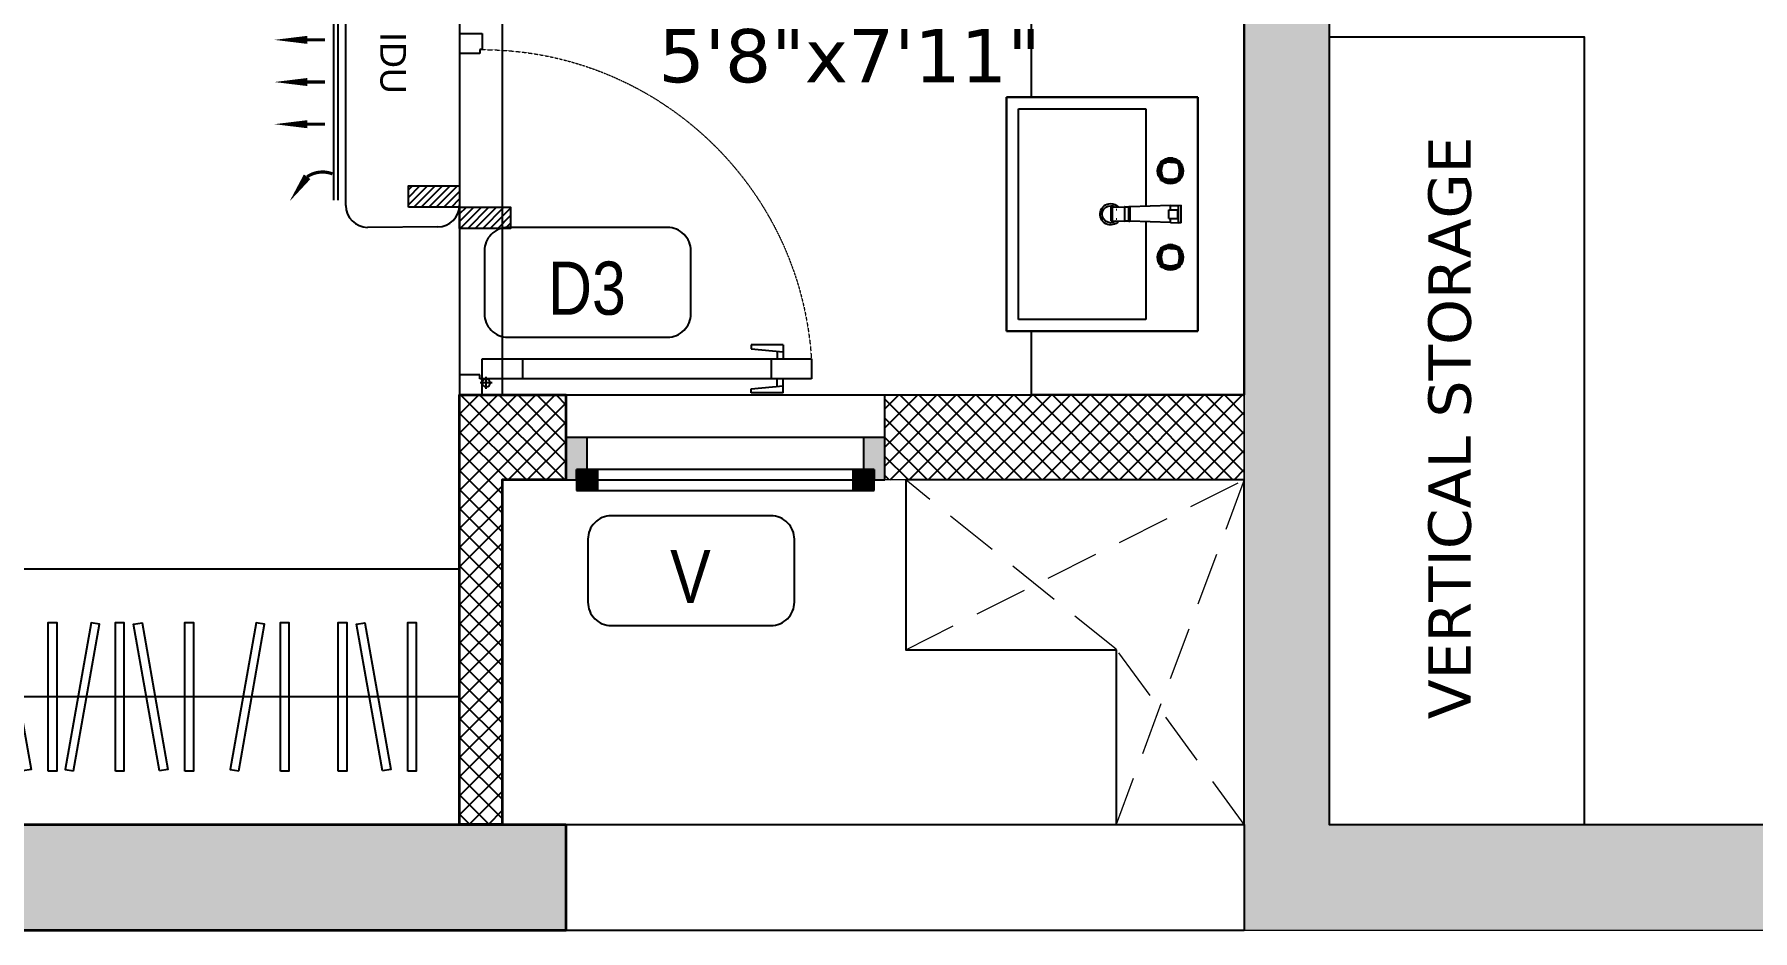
# Model space of a CAD drawing. Header units: millimetres. Extents: x 91566 to 131129, y 141753 to 207061.
# Drawn here: x 100364 to 104404, y 169476 to 171584 of the extents above; entities that cross this region are included whole.
import ezdxf
from ezdxf.enums import TextEntityAlignment as Align

# ---------------------------------------------------------------- set-up
doc = ezdxf.new("R2010")
doc.units = ezdxf.units.MM
doc.linetypes.add('( Hidden )', pattern=[0.375, 0.25, -0.125])
doc.linetypes.add('3.5BHK EAST-UN-5$0$DASHED', pattern=[0.75, 0.5, -0.25])
for name, color, linetype in [('A-Door', 11, 'Continuous'), ('A-Door Line', 8, 'Continuous'), ('A-Elevation 10', 8, 'Continuous'), ('A-Fixture', 8, 'Continuous'), ('A-Furniture', 8, 'Continuous'), ('A-Hatch', 252, 'Continuous'), ('A-Room Boundary', 44, 'Continuous'), ('A-Shaft', 8, 'Continuous'), ('A-Text Main', 44, 'Continuous'), ('A-Ventilator', 4, 'Continuous')]:
    doc.layers.add(name, color=color, linetype=linetype)
doc.layers.add('A-Wall', color=240, linetype='Continuous', lineweight=35)
doc.styles.add('2024-08-29_TOWER-A$0$simplex-0.8', font='simplex.shx', dxfattribs={"width": 0.8})
doc.styles.add('3BHK  WEST_UN-2$0$AMISH', font='arial.ttf')
doc.styles.add('3BHK EAST -UN-4$0$grid_text', font='verdana.ttf')
doc.styles.add('ARIAL', font='ARIALN.TTF')

# ---------------------------------------------------------------- blocks, each defined once
blk = doc.blocks.new('3BHK EAST -UN-4$0$A$C937fbcfe')
at = {"layer": 'A-Furniture', "ltscale": 600}
blk.add_lwpolyline([(0, 600), (0, 0), (3200, 0), (3200, 600)], close=True, dxfattribs=at)
for points in [[(60.5, 125), (60.5, 475), (80.5, 475), (80.5, 125), (60.5, 125)], [(120.1, 125.9), (180.9, 470.6), (161.2, 474.1), (100.5, 129.4), (120.1, 125.9)], [(218.4, 125), (218.4, 475), (238.4, 475), (238.4, 125), (218.4, 125)], [(322, 125.9), (261.2, 470.6), (280.9, 474.1), (341.7, 129.4), (322, 125.9)], [(381.8, 125), (381.8, 475), (401.8, 475), (401.8, 125), (381.8, 125)], [(448.5, 125), (448.5, 475), (468.5, 475), (468.5, 125), (448.5, 125)], [(545.8, 125.9), (485, 470.6), (504.7, 474.1), (565.5, 129.4), (545.8, 125.9)], [(605.6, 125), (605.6, 475), (625.6, 475), (625.6, 125), (605.6, 125)], [(665.3, 125.9), (726.1, 470.6), (706.4, 474.1), (645.6, 129.4), (665.3, 125.9)], [(763.5, 125), (763.5, 475), (783.5, 475), (783.5, 125), (763.5, 125)], [(867.1, 125.9), (806.4, 470.6), (826.1, 474.1), (886.8, 129.4), (867.1, 125.9)], [(927, 125), (927, 475), (947, 475), (947, 125), (927, 125)], [(1002.5, 125), (1002.5, 475), (1022.5, 475), (1022.5, 125), (1002.5, 125)], [(1099.8, 125.9), (1039, 470.6), (1058.7, 474.1), (1119.5, 129.4), (1099.8, 125.9)], [(1159.6, 125), (1159.6, 475), (1179.6, 475), (1179.6, 125), (1159.6, 125)], [(1219.3, 125.9), (1280.1, 470.6), (1260.4, 474.1), (1199.6, 129.4), (1219.3, 125.9)], [(1317.5, 125), (1317.5, 475), (1337.5, 475), (1337.5, 125), (1317.5, 125)], [(1421.1, 125.9), (1360.4, 470.6), (1380.1, 474.1), (1440.8, 129.4), (1421.1, 125.9)], [(1481, 125), (1481, 475), (1501, 475), (1501, 125), (1481, 125)], [(1636.4, 125.9), (1697.2, 470.6), (1677.5, 474.1), (1616.7, 129.4), (1636.4, 125.9)], [(1734.6, 125), (1734.6, 475), (1754.6, 475), (1754.6, 125), (1734.6, 125)], [(1819.1, 125), (1819.1, 475), (1839.1, 475), (1839.1, 125), (1819.1, 125)], [(2026, 132.1), (1906.3, 461), (1925.1, 467.9), (2044.8, 139), (2026, 132.1)], [(2075.5, 125), (2075.5, 475), (2095.5, 475), (2095.5, 125), (2075.5, 125)], [(2172.8, 125.9), (2112, 470.6), (2131.7, 474.1), (2192.5, 129.4), (2172.8, 125.9)], [(2232.6, 125), (2232.6, 475), (2252.6, 475), (2252.6, 125), (2232.6, 125)], [(2292.3, 125.9), (2353.1, 470.6), (2333.4, 474.1), (2272.6, 129.4), (2292.3, 125.9)], [(2390.5, 125), (2390.5, 475), (2410.5, 475), (2410.5, 125), (2390.5, 125)], [(2494.1, 125.9), (2433.4, 470.6), (2453.1, 474.1), (2513.8, 129.4), (2494.1, 125.9)], [(2554, 125), (2554, 475), (2574, 475), (2574, 125), (2554, 125)], [(2680.5, 125.9), (2741.3, 470.6), (2721.6, 474.1), (2660.8, 129.4), (2680.5, 125.9)], [(2778.7, 125), (2778.7, 475), (2798.7, 475), (2798.7, 125), (2778.7, 125)], [(2914.7, 125), (2914.7, 475), (2934.7, 475), (2934.7, 125), (2914.7, 125)], [(3018.3, 125.9), (2957.5, 470.6), (2977.2, 474.1), (3038, 129.4), (3018.3, 125.9)], [(3078.1, 125), (3078.1, 475), (3098.1, 475), (3098.1, 125), (3078.1, 125)], [(3200, 300), (0, 300)]]:
    blk.add_lwpolyline(points, dxfattribs=at)
blk = doc.blocks.new('A$C9b4d8ff6')
at = {"layer": 'A-Door'}
for p, q in [((84.9, 827.1), (37.7, 827.1)), ((37.7, 827.1), (37.8, 53.1)), ((85, 53.1), (84.9, 827.1)), ((4.7, 761.1), (37.7, 761.1)), ((4.7, 761.1), (4.7, 685.5)), ((14.1, 685.5), (21.1, 761.1)), ((19.8, 746.9), (37.7, 746.9)), ((84.9, 732.7), (37.7, 732.7)), ((117.9, 761.1), (84.9, 761.1)), ((102.8, 746.9), (84.9, 746.9)), ((108.5, 685.5), (101.5, 761.1)), ((117.9, 761.1), (118, 685.5)), ((4.7, 685.5), (14.1, 685.5)), ((118, 685.5), (108.5, 685.5)), ((84.9, 147.5), (37.7, 147.5)), ((0, 0), (0, 53.1)), ((0, 53.1), (37.8, 53.1)), ((14.2, 62.5), (42.5, 62.5)), ((28.3, 76.7), (28.3, 48.4)), ((37.8, 53.1), (85, 53.1)), ((37.8, 53.1), (37.8, 47.2)), ((37.8, 47.2), (47.2, 47.2)), ((47.2, 47.2), (47.2, 0)), ((85, 53.1), (85, 53.1)), ((802.8, 47.2), (802.8, 0.1)), ((812.2, 47.2), (802.8, 47.2)), ((850, 53.2), (812.2, 53.1)), ((812.2, 53.1), (812.2, 47.2)), ((850, 0.1), (850, 53.2)), ((47.2, 0), (0, 0)), ((802.8, 0.1), (850, 0.1))]:
    blk.add_line(p, q, dxfattribs=at)
blk.add_circle((28.3, 62.5), 9.44, dxfattribs=at)
at = {"layer": 'A-Door', "linetype": '3.5BHK EAST-UN-5$0$DASHED', "lineweight": 0}
blk.add_arc((35.5, 52), 776.7, 0.0858, 86.3542, dxfattribs=at)
blk = doc.blocks.new('3BHK  WEST_UN-2$0$WALL MOUNTED SPLIT AC')
for p, q in [((18067.15, -8077.46), (18073.71, -8077.46)), ((18064.01, -8112.84, 0), (18064, -8079.99, 0)), ((18064.41, -8112.84, 0), (18064.41, -8079.99, 0)), ((18065.12, -8113.34), (18065.11, -8079.5)), ((18075.75, -8079.5), (18075.75, -8113.29)), ((18073.72, -8115.33), (18067.16, -8115.38))]:
    blk.add_line(p, q)
at = {"elevation": 0}
for points in [[(18059.86, -8080.11, 0, 0.75, 0), (18061.51, -8081.22, 0.75, 0.75, 0)], [(18058.43, -8086.05, 0, 0.75, 0), (18061.52, -8086.05, 0.75, 0.75, 0)], [(18058.44, -8089.99, 0, 0.75, 0), (18061.52, -8089.99, 0.75, 0.75, 0)], [(18058.44, -8093.93, 0, 0.75, 0), (18061.52, -8093.93, 0.75, 0.75, 0)], [(18058.44, -8097.86, 0, 0.75, 0), (18061.52, -8097.86, 0.75, 0.75, 0)], [(18058.44, -8101.8, 0, 0.75, 0), (18061.52, -8101.8, 0.75, 0.75, 0)], [(18058.44, -8105.74, 0, 0.75, 0), (18061.52, -8105.74, 0.75, 0.75, 0)], [(18059.87, -8112.95, 0, 0.75, 0), (18061.51, -8110.65, 0.75, 0.75, 0)]]:
    blk.add_lwpolyline(points, format="xyseb", dxfattribs=at)
at = {"const_width": 0.3, "elevation": 0}
for points in [[(18061.51, -8081.22, 0.246742), (18063.87, -8081.49, -4.761831)], [(18061.51, -8110.65, -0.246742), (18063.87, -8110.38, 4.761831)]]:
    blk.add_lwpolyline(points, format="xyb", dxfattribs=at)
for points in [[(18061.52, -8086.05), (18063.17, -8086.05)], [(18061.52, -8089.99), (18063.17, -8089.99)], [(18061.52, -8093.93), (18063.17, -8093.93)], [(18061.52, -8097.86), (18063.17, -8097.86)], [(18061.52, -8101.8), (18063.17, -8101.8)], [(18061.52, -8105.74), (18063.17, -8105.74)]]:
    blk.add_lwpolyline(points, dxfattribs=at)
for centre, start, end in [((18067.15, -8079.5), 90.0082, 180.0082), ((18073.71, -8079.5), 0.0078, 90.0078), ((18067.16, -8113.34), 180.0082, 270.0082), ((18073.71, -8113.29), 270.0078, 0.0078)]:
    blk.add_arc(centre, 2.04, start, end)
at = {"layer": 'A-Elevation 10', "style": '3BHK  WEST_UN-2$0$AMISH'}
blk.add_attdef('IDU', text='', height=2.4, rotation=90.0082, dxfattribs=at).set_placement((17772.56, -7418.94, 0), align=Align.MIDDLE_CENTER)
blk = doc.blocks.new('A$Cf00fcc3f')
at = {"layer": 'A-Fixture'}
for p, q in [((0, 0), (0, -450)), ((550, 0), (0, 0)), ((0, -450), (0, 0)), ((0, 0), (550, 0)), ((550, -450), (550, 0)), ((550, 0), (550, -450)), ((153.6, -41.5), (163.5, -38.6)), ((157.1, -39.5), (155.1, -41.1)), ((162.3, -36.7), (157.1, -39.5)), ((167.9, -35), (162.3, -36.7)), ((163.5, -38.6), (173.8, -37.6)), ((163.5, -38.6), (164.5, -41)), ((164.5, -41), (173.8, -40.1)), ((173.8, -34.4), (167.9, -35)), ((179.7, -35), (173.8, -34.4)), ((179.7, -35), (173.8, -34.4)), ((173.8, -37.6), (184.1, -38.6)), ((173.8, -37.6), (173.8, -40.1)), ((173.8, -40.1), (183.2, -41)), ((185.4, -36.7), (179.7, -35)), ((185.4, -36.7), (179.7, -35)), ((184.1, -38.6), (183.2, -41)), ((184.1, -38.6), (194.1, -41.5)), ((190.6, -39.5), (185.4, -36.7)), ((190.6, -39.5), (185.4, -36.7)), ((192.5, -41.1), (190.6, -39.5)), ((192.5, -41.1), (190.6, -39.5)), ((254.8, -39.2), (296, -39.2)), ((254.8, -39.2), (255, -45.5)), ((295.9, -45.5), (296, -39.2)), ((356.8, -41.5), (366.7, -38.6)), ((360.3, -39.5), (358.3, -41.1)), ((365.5, -36.7), (360.3, -39.5)), ((371.1, -35), (365.5, -36.7)), ((366.7, -38.6), (377, -37.6)), ((366.7, -38.6), (367.7, -41)), ((367.7, -41), (377, -40.1)), ((377, -34.4), (371.1, -35)), ((382.9, -35), (377, -34.4)), ((382.9, -35), (377, -34.4)), ((377, -37.6), (387.3, -38.6)), ((377, -37.6), (377, -40.1)), ((377, -40.1), (386.4, -41)), ((388.6, -36.7), (382.9, -35)), ((388.6, -36.7), (382.9, -35)), ((387.3, -38.6), (386.4, -41)), ((387.3, -38.6), (397.3, -41.5)), ((393.8, -39.5), (388.6, -36.7)), ((393.8, -39.5), (388.6, -36.7)), ((395.7, -41.1), (393.8, -39.5)), ((395.7, -41.1), (393.8, -39.5)), ((144.2, -58.7), (143.6, -64.6)), ((143.6, -64.6), (144.2, -70.5)), ((143.6, -64.6), (144.2, -70.5)), ((145.9, -53), (144.2, -58.7)), ((144.2, -70.5), (145.9, -76.1)), ((144.2, -70.5), (145.9, -76.1)), ((148.7, -47.8), (145.9, -53)), ((145.9, -76.1), (148.7, -81.3)), ((145.9, -76.1), (148.7, -81.3)), ((146.8, -64.6), (147.8, -54.3)), ((147.8, -74.9), (146.8, -64.6)), ((149.4, -64.6), (146.8, -64.6)), ((147.8, -54.3), (150.8, -44.3)), ((147.8, -54.3), (150.3, -55.2)), ((147.8, -74.9), (150.3, -73.9)), ((150.8, -84.8), (147.8, -74.9)), ((150.3, -45.9), (148.7, -47.8)), ((149.4, -64.6), (150.3, -55.2)), ((150.3, -73.9), (149.4, -64.6)), ((150.3, -55.2), (152.9, -46.2)), ((152.9, -82.9), (150.3, -73.9)), ((151.6, -42.4), (150.8, -44.3)), ((150.8, -44.3), (152.9, -46.2)), ((151.6, -42.4), (153.6, -41.5)), ((153.7, -44.5), (151.6, -42.4)), ((152.5, -55), (151.6, -64.6)), ((151.6, -64.6), (152.5, -74.2)), ((151.6, -64.6), (152.5, -74.2)), ((155.2, -46), (152.5, -55)), ((155.2, -46), (152.5, -55)), ((152.5, -74.2), (155.2, -83.2)), ((152.5, -74.2), (155.2, -83.2)), ((153.7, -44.5), (152.9, -46.2)), ((154.1, -55.3), (153.2, -64.6)), ((153.2, -64.6), (154.1, -73.9)), ((155.5, -43.7), (153.6, -41.5)), ((155.5, -43.7), (153.7, -44.5)), ((156.4, -47.2), (154.1, -55.3)), ((154.1, -73.9), (156.4, -81.9)), ((164.2, -43.3), (155.2, -46)), ((155.5, -43.7), (164.5, -41)), ((164.5, -44.9), (156.4, -47.2)), ((173.8, -42.3), (164.2, -43.3)), ((173.8, -42.3), (164.2, -43.3)), ((173.8, -43.9), (164.5, -44.9)), ((183.4, -43.3), (173.8, -42.3)), ((183.1, -44.9), (173.8, -43.9)), ((191.2, -47.2), (183.1, -44.9)), ((183.2, -41), (192.2, -43.7)), ((183.4, -43.3), (192.4, -46)), ((192.4, -46), (183.4, -43.3)), ((191.2, -47.2), (193.5, -55.3)), ((191.2, -81.9), (193.5, -73.9)), ((192.2, -43.7), (194.1, -41.5)), ((192.2, -43.7), (193.9, -44.5)), ((192.4, -46), (195.1, -55)), ((192.4, -83.2), (195.1, -74.2)), ((192.4, -83.2), (195.1, -74.2)), ((194.4, -64.6), (193.5, -55.3)), ((194.4, -64.6), (193.5, -73.9)), ((193.9, -44.5), (196, -42.4)), ((193.9, -44.5), (194.7, -46.2)), ((194.1, -41.5), (196, -42.4)), ((196.9, -44.3), (194.7, -46.2)), ((194.7, -46.2), (197.4, -55.2)), ((197.4, -73.9), (194.7, -82.9)), ((195.1, -55), (196, -64.6)), ((196, -64.6), (195.1, -74.2)), ((196, -42.4), (196.9, -44.3)), ((196.9, -44.3), (199.8, -54.3)), ((199.8, -74.9), (196.9, -84.8)), ((198.9, -47.8), (197.3, -45.9)), ((198.9, -47.8), (197.3, -45.9)), ((199.8, -54.3), (197.4, -55.2)), ((197.4, -55.2), (198.3, -64.6)), ((198.3, -64.6), (197.4, -73.9)), ((199.8, -74.9), (197.4, -73.9)), ((198.3, -64.6), (200.8, -64.6)), ((201.7, -53), (198.9, -47.8)), ((201.7, -53), (198.9, -47.8)), ((198.9, -81.3), (201.7, -76.1)), ((198.9, -81.3), (201.7, -76.1)), ((199.8, -54.3), (200.8, -64.6)), ((200.8, -64.6), (199.8, -74.9)), ((203.4, -58.7), (201.7, -53)), ((203.4, -58.7), (201.7, -53)), ((201.7, -76.1), (203.4, -70.5)), ((201.7, -76.1), (203.4, -70.5)), ((203.4, -58.7), (204, -64.6)), ((204, -64.6), (203.4, -58.7)), ((204, -64.6), (203.4, -70.5)), ((204, -64.6), (203.4, -70.5)), ((255.5, -64.6), (255, -45.5)), ((255, -45.5), (295.9, -45.5)), ((255.5, -64.6), (258.3, -160.2)), ((255.5, -64.6), (265.1, -64.6)), ((265.1, -68.5), (265.1, -47.9)), ((285.7, -47.9), (265.1, -47.9)), ((265.1, -68.5), (285.7, -68.5)), ((285.7, -68.5), (285.7, -47.9)), ((285.7, -64.6), (295.3, -64.6)), ((295.3, -64.6), (292.6, -160.2)), ((295.3, -64.6), (295.9, -45.5)), ((347.4, -58.7), (346.8, -64.6)), ((346.8, -64.6), (347.4, -70.5)), ((346.8, -64.6), (347.4, -70.5)), ((349.1, -53), (347.4, -58.7)), ((347.4, -70.5), (349.1, -76.1)), ((347.4, -70.5), (349.1, -76.1)), ((351.9, -47.8), (349.1, -53)), ((349.1, -76.1), (351.9, -81.3)), ((349.1, -76.1), (351.9, -81.3)), ((350, -64.6), (351, -54.3)), ((351, -74.9), (350, -64.6)), ((352.6, -64.6), (350, -64.6)), ((351, -54.3), (354, -44.3)), ((351, -54.3), (353.5, -55.2)), ((351, -74.9), (353.5, -73.9)), ((354, -84.8), (351, -74.9)), ((353.5, -45.9), (351.9, -47.8)), ((352.6, -64.6), (353.5, -55.2)), ((353.5, -73.9), (352.6, -64.6)), ((353.5, -55.2), (356.1, -46.2)), ((356.1, -82.9), (353.5, -73.9)), ((354.8, -42.4), (354, -44.3)), ((354, -44.3), (356.1, -46.2)), ((354.8, -42.4), (356.8, -41.5)), ((356.9, -44.5), (354.8, -42.4)), ((355.7, -55), (354.8, -64.6)), ((354.8, -64.6), (355.7, -74.2)), ((354.8, -64.6), (355.7, -74.2)), ((358.4, -46), (355.7, -55)), ((358.4, -46), (355.7, -55)), ((355.7, -74.2), (358.4, -83.2)), ((355.7, -74.2), (358.4, -83.2)), ((356.9, -44.5), (356.1, -46.2)), ((357.3, -55.3), (356.4, -64.6)), ((356.4, -64.6), (357.3, -73.9)), ((358.7, -43.7), (356.8, -41.5)), ((358.7, -43.7), (356.9, -44.5)), ((359.6, -47.2), (357.3, -55.3)), ((357.3, -73.9), (359.6, -81.9)), ((367.4, -43.3), (358.4, -46)), ((358.7, -43.7), (367.7, -41)), ((367.7, -44.9), (359.6, -47.2)), ((377, -42.3), (367.4, -43.3)), ((377, -42.3), (367.4, -43.3)), ((377, -43.9), (367.7, -44.9)), ((386.6, -43.3), (377, -42.3)), ((386.3, -44.9), (377, -43.9)), ((394.4, -47.2), (386.3, -44.9)), ((386.4, -41), (395.4, -43.7)), ((386.6, -43.3), (395.6, -46)), ((395.6, -46), (386.6, -43.3)), ((394.4, -47.2), (396.7, -55.3)), ((394.4, -81.9), (396.7, -73.9)), ((395.4, -43.7), (397.3, -41.5)), ((395.4, -43.7), (397.1, -44.5)), ((395.6, -46), (398.3, -55)), ((395.6, -83.2), (398.3, -74.2)), ((395.6, -83.2), (398.3, -74.2)), ((397.6, -64.6), (396.7, -55.3)), ((397.6, -64.6), (396.7, -73.9)), ((397.1, -44.5), (399.2, -42.4)), ((397.1, -44.5), (397.9, -46.2)), ((397.3, -41.5), (399.2, -42.4)), ((400.1, -44.3), (397.9, -46.2)), ((397.9, -46.2), (400.6, -55.2)), ((400.6, -73.9), (397.9, -82.9)), ((398.3, -55), (399.2, -64.6)), ((399.2, -64.6), (398.3, -74.2)), ((399.2, -42.4), (400.1, -44.3)), ((400.1, -44.3), (403, -54.3)), ((403, -74.9), (400.1, -84.8)), ((402.1, -47.8), (400.5, -45.9)), ((402.1, -47.8), (400.5, -45.9)), ((403, -54.3), (400.6, -55.2)), ((400.6, -55.2), (401.5, -64.6)), ((401.5, -64.6), (400.6, -73.9)), ((403, -74.9), (400.6, -73.9)), ((401.5, -64.6), (404, -64.6)), ((404.9, -53), (402.1, -47.8)), ((404.9, -53), (402.1, -47.8)), ((402.1, -81.3), (404.9, -76.1)), ((402.1, -81.3), (404.9, -76.1)), ((403, -54.3), (404, -64.6)), ((404, -64.6), (403, -74.9)), ((406.6, -58.7), (404.9, -53)), ((406.6, -58.7), (404.9, -53)), ((404.9, -76.1), (406.6, -70.5)), ((404.9, -76.1), (406.6, -70.5)), ((406.6, -58.7), (407.2, -64.6)), ((406.6, -58.7), (407.2, -64.6)), ((407.2, -64.6), (406.6, -70.5)), ((407.2, -64.6), (406.6, -70.5)), ((148.7, -81.3), (150.3, -83.2)), ((148.7, -81.3), (150.3, -83.2)), ((150.8, -84.8), (152.9, -82.9)), ((151.6, -86.8), (150.8, -84.8)), ((151.6, -86.8), (153.7, -84.7)), ((151.6, -86.8), (153.6, -87.6)), ((152.9, -82.9), (153.7, -84.7)), ((155.5, -85.5), (153.6, -87.6)), ((163.5, -90.6), (153.6, -87.6)), ((153.7, -84.7), (155.5, -85.5)), ((155.1, -88.1), (157.1, -89.7)), ((155.1, -88.1), (157.1, -89.7)), ((155.2, -83.2), (164.2, -85.9)), ((155.2, -83.2), (164.2, -85.9)), ((164.5, -88.1), (155.5, -85.5)), ((156.4, -81.9), (164.5, -84.3)), ((157.1, -89.7), (162.3, -92.4)), ((157.1, -89.7), (162.3, -92.4)), ((162.3, -92.4), (167.9, -94.2)), ((162.3, -92.4), (167.9, -94.2)), ((163.5, -90.6), (164.5, -88.1)), ((173.8, -91.6), (163.5, -90.6)), ((164.2, -85.9), (173.8, -86.8)), ((164.2, -85.9), (173.8, -86.8)), ((164.5, -84.3), (173.8, -85.2)), ((173.8, -89), (164.5, -88.1)), ((167.9, -94.2), (173.8, -94.7)), ((167.9, -94.2), (173.8, -94.7)), ((173.8, -85.2), (183.1, -84.3)), ((173.8, -86.8), (183.4, -85.9)), ((173.8, -86.8), (183.4, -85.9)), ((183.2, -88.1), (173.8, -89)), ((173.8, -91.6), (173.8, -89)), ((184.1, -90.6), (173.8, -91.6)), ((173.8, -94.7), (179.7, -94.2)), ((173.8, -94.7), (179.7, -94.2)), ((179.7, -94.2), (185.4, -92.4)), ((179.7, -94.2), (185.4, -92.4)), ((183.1, -84.3), (191.2, -81.9)), ((192.2, -85.5), (183.2, -88.1)), ((184.1, -90.6), (183.2, -88.1)), ((183.4, -85.9), (192.4, -83.2)), ((183.4, -85.9), (192.4, -83.2)), ((194.1, -87.6), (184.1, -90.6)), ((185.4, -92.4), (190.6, -89.7)), ((185.4, -92.4), (190.6, -89.7)), ((190.6, -89.7), (192.5, -88.1)), ((190.6, -89.7), (192.5, -88.1)), ((192.2, -85.5), (193.9, -84.7)), ((192.2, -85.5), (194.1, -87.6)), ((193.9, -84.7), (194.7, -82.9)), ((193.9, -84.7), (196, -86.8)), ((196, -86.8), (194.1, -87.6)), ((196.9, -84.8), (194.7, -82.9)), ((196, -86.8), (196.9, -84.8)), ((197.3, -83.2), (198.9, -81.3)), ((197.3, -83.2), (198.9, -81.3)), ((351.9, -81.3), (353.5, -83.2)), ((351.9, -81.3), (353.5, -83.2)), ((354, -84.8), (356.1, -82.9)), ((354.8, -86.8), (354, -84.8)), ((354.8, -86.8), (356.9, -84.7)), ((354.8, -86.8), (356.8, -87.6)), ((356.1, -82.9), (356.9, -84.7)), ((358.7, -85.5), (356.8, -87.6)), ((366.7, -90.6), (356.8, -87.6)), ((356.9, -84.7), (358.7, -85.5)), ((358.3, -88.1), (360.3, -89.7)), ((358.3, -88.1), (360.3, -89.7)), ((358.4, -83.2), (367.4, -85.9)), ((358.4, -83.2), (367.4, -85.9)), ((367.7, -88.1), (358.7, -85.5)), ((359.6, -81.9), (367.7, -84.3)), ((360.3, -89.7), (365.5, -92.4)), ((360.3, -89.7), (365.5, -92.4)), ((365.5, -92.4), (371.1, -94.2)), ((365.5, -92.4), (371.1, -94.2)), ((366.7, -90.6), (367.7, -88.1)), ((377, -91.6), (366.7, -90.6)), ((367.4, -85.9), (377, -86.8)), ((367.4, -85.9), (377, -86.8)), ((367.7, -84.3), (377, -85.2)), ((377, -89), (367.7, -88.1)), ((371.1, -94.2), (377, -94.7)), ((371.1, -94.2), (377, -94.7)), ((377, -85.2), (386.3, -84.3)), ((377, -86.8), (386.6, -85.9)), ((377, -86.8), (386.6, -85.9)), ((386.4, -88.1), (377, -89)), ((377, -91.6), (377, -89)), ((387.3, -90.6), (377, -91.6)), ((377, -94.7), (382.9, -94.2)), ((377, -94.7), (382.9, -94.2)), ((382.9, -94.2), (388.6, -92.4)), ((382.9, -94.2), (388.6, -92.4)), ((386.3, -84.3), (394.4, -81.9)), ((395.4, -85.5), (386.4, -88.1)), ((387.3, -90.6), (386.4, -88.1)), ((386.6, -85.9), (395.6, -83.2)), ((386.6, -85.9), (395.6, -83.2)), ((397.3, -87.6), (387.3, -90.6)), ((388.6, -92.4), (393.8, -89.7)), ((388.6, -92.4), (393.8, -89.7)), ((393.8, -89.7), (395.7, -88.1)), ((393.8, -89.7), (395.7, -88.1)), ((395.4, -85.5), (397.1, -84.7)), ((395.4, -85.5), (397.3, -87.6)), ((397.1, -84.7), (397.9, -82.9)), ((397.1, -84.7), (399.2, -86.8)), ((399.2, -86.8), (397.3, -87.6)), ((400.1, -84.8), (397.9, -82.9)), ((399.2, -86.8), (400.1, -84.8)), ((400.5, -83.2), (402.1, -81.3)), ((400.5, -83.2), (402.1, -81.3)), ((257.2, -122), (27.5, -122)), ((27.5, -122), (27.5, -422)), ((258.3, -162.3), (258.3, -160.2)), ((292.6, -160.2), (258.3, -160.2)), ((292.6, -160.2), (292.5, -162.3)), ((522.5, -122), (293.7, -122)), ((522.5, -422), (522.5, -122)), ((258.3, -162.3), (258.6, -171.8)), ((258.3, -162.3), (292.5, -162.3)), ((258.6, -171.8), (258.6, -172.7)), ((258.6, -171.8), (292.2, -171.8)), ((259.4, -201.1), (258.6, -172.7)), ((292.2, -172.7), (258.6, -172.7)), ((259.4, -201.1), (259.5, -204.3)), ((259.4, -201.1), (291.4, -201.1)), ((264.3, -192.3), (264.3, -190.8)), ((286.5, -192.3), (286.5, -190.8)), ((291.3, -204.3), (291.4, -201.1)), ((291.4, -201.1), (292.2, -172.7)), ((292.2, -171.8), (292.5, -162.3)), ((292.2, -171.8), (292.2, -172.7)), ((259.5, -204.3), (291.3, -204.3)), ((27.5, -422), (522.5, -422)), ((0, -450), (550, -450)), ((550, -450), (0, -450))]:
    blk.add_line(p, q, dxfattribs=at)
for radius, start, end in [(25, 130.6704, 0), (20, 145.6811, 0), (25, 0, 45), (20, 0, 24.0891)]:
    blk.add_arc((275, -205), radius, start, end, dxfattribs=at)
blk = doc.blocks.new('A$C42a538ea')
at = {"layer": 'A-Ventilator', "linetype": 'Continuous'}
for points in [[(0, -200), (25, -200), (25, -175), (50, -175), (50, -100), (0, -100)], [(750, -100), (700, -100), (700, -175), (725, -175), (725, -200), (750, -200)], [(25, -225), (75, -225), (75, -175), (25, -175)], [(725, -175), (675, -175), (675, -225), (725, -225)]]:
    blk.add_hatch(color=256, dxfattribs=at).paths.add_polyline_path(points)
for p, q in [((0, -100), (0, 0)), ((0, 0), (750, 0)), ((0, -100), (0, 0)), ((750, -100), (750, 0)), ((750, -100), (750, 0)), ((0, -200), (0, -100)), ((50, -100), (0, -100)), ((0, -200), (0, -100)), ((0, -200), (0, -100)), ((50, -175), (50, -100)), ((700, -100), (50, -100)), ((750, -100), (700, -100)), ((700, -100), (700, -175)), ((750, -200), (750, -100)), ((750, -200), (750, -100)), ((750, -200), (750, -100)), ((0, -200), (750, -200)), ((0, -200), (25, -200)), ((25, -200), (25, -175)), ((25, -175), (50, -175)), ((75, -175), (25, -175)), ((25, -175), (25, -225)), ((75, -225), (75, -175)), ((675, -175), (75, -175)), ((75, -200), (675, -200)), ((725, -175), (675, -175)), ((675, -175), (675, -225)), ((700, -175), (725, -175)), ((725, -175), (725, -200)), ((725, -225), (725, -175)), ((725, -200), (750, -200)), ((25, -225), (75, -225)), ((75, -225), (675, -225)), ((75, -225), (675, -225)), ((675, -225), (725, -225))]:
    blk.add_line(p, q, dxfattribs=at)
blk = doc.blocks.new('2024-08-29_TOWER-A$0$WNTG')
at = {"layer": 'A-Text Main'}
blk.add_lwpolyline([(-187.8, 246.2), (187.8, 246.2, -0.414214), (242.8, 191.2), (242.8, 43.3, -0.414214), (187.8, -11.7), (-187.8, -11.7, -0.414214), (-242.8, 43.3), (-242.8, 191.2, -0.414214)], format="xyb", close=True, dxfattribs=at)
at = {"layer": 'A-Text Main', "style": '2024-08-29_TOWER-A$0$simplex-0.8', "width": 0.8}
blk.add_attdef('WNTG', text='', height=150, dxfattribs=at).set_placement((-1.6, 43), align=Align.CENTER)
blk = doc.blocks.new('TILE DROP')
at = {"layer": 'A-Door Line'}
h = blk.add_hatch(dxfattribs=at)
h.set_pattern_fill('ANSI31', color=8, scale=0.1)
h.set_pattern_definition([(45, (-18.584744, -6.592634), (-0.008838835, 0.008838835), [])])
h.paths.add_polyline_path([(0, 0.05), (-0.12, 0.05), (-0.12, 0), (0, 0)])
h.paths.add_polyline_path([(0.12, -0.05), (0.12, 0), (0, 0), (0, -0.05)])
at = {"layer": 'A-Door Line', "color": 8}
for points in [[(-0.12, 0), (-0.12, 0.05), (0, 0.05), (0, 0)], [(0, -0.05), (0, 0), (0.12, 0), (0.12, -0.05)]]:
    blk.add_lwpolyline(points, close=True, dxfattribs=at)
blk = doc.blocks.new('Unit_4')
at = {"layer": 'A-Hatch', "linetype": 'Continuous'}
h = blk.add_hatch(color=256, dxfattribs=at)
h.dxf.hatch_style = 1
h.paths.add_polyline_path([(66655.6, 175630.1), (66655.6, 180094.4), (67456.1, 180094.4), (67456.1, 179844.4), (66855.6, 179844.4), (66855.6, 175630.1)])
h.paths.add_polyline_path([(65185.6, 179844.4), (65185.6, 180094.4), (61026.1, 180094.4), (61026.1, 179029.4), (61276.1, 179029.4), (61276.1, 179844.4)])
h.paths.add_polyline_path([(68205.7, 179844.4), (69175.7, 179844.4), (69175.7, 180094.4), (68205.7, 180094.4)])
h.paths.add_polyline_path([(71826.1, 175830.1), (71826.1, 179844.4), (71026.1, 179844.4), (71026.1, 180094.4), (72076.1, 180094.4), (72076.1, 175261.7), (71826.1, 175261.7), (71826.1, 175630.1), (68366.1, 175630.1), (68366.1, 175830.1)])
h.paths.add_polyline_path([(68301.1, 171719.4), (68301.1, 171919.4), (71826.1, 171919.4), (71826.1, 174061.7), (72076.1, 174061.7), (72076.1, 171719.4), (72076.1, 166894.4), (71826.1, 166894.4), (71826.1, 171719.4)])
h.paths.add_polyline_path([(64056.1, 171719.4), (61276.1, 171719.4), (61276.1, 168669.4), (61026.1, 168669.4), (61026.1, 171969.4), (63911.1, 171969.4), (63911.1, 171919.4), (64056.1, 171919.4)])
h.paths.add_polyline_path([(66901.1, 166894.4), (66901.1, 171919.4), (67101.1, 171919.4), (67101.1, 167144.4), (70250.6, 167144.4), (70251.1, 169019.2), (70351.1, 169019.2), (70351.1, 166894.4)])
h.paths.add_polyline_path([(65305.6, 167144.4), (65306.1, 166894.4), (61026.1, 166894.4), (61026.1, 167144.4)])
h = blk.add_hatch(dxfattribs=at)
h.set_pattern_fill('ANSI37', color=256, scale=10)
h.paths.add_polyline_path([(70351.1, 170119.4), (70351.1, 169969.1), (70251.1, 169969.1), (70251.1, 170119.4)])
h.paths.add_polyline_path([(66901.1, 167955.1), (66056.1, 167954.4), (66056.1, 168154.4), (66901.1, 168154.4)])
h.paths.add_polyline_path([(65156.1, 167144.4), (65056.1, 167144.4), (65056.1, 168154.4), (65156.4, 168154.4), (65306.1, 168154.4), (65306.1, 167954.4), (65156.1, 167954.4)])
at = {"layer": 'A-Door Line'}
blk.add_line((65056.1, 169004.4), (65056.1, 168154.4), dxfattribs=at)
at = {"layer": 'A-Elevation 10', "linetype": 'Continuous'}
for points in [[(66105.2, 167954.5), (66105.2, 167555.1), (66600.2, 167555.1), (66600.2, 167144.4), (66901.1, 167144.4), (66901.1, 167955.1)], [(66901.1, 166894.4), (65305.6, 166894.4), (65305.6, 167144.4), (66901.1, 167144.4)]]:
    blk.add_lwpolyline(points, close=True, dxfattribs=at)
at = {"layer": 'A-Fixture'}
blk.add_lwpolyline([(66401.1, 168854.5), (66401.1, 169384.4), (66901.1, 169384.4), (66901.1, 168154.4), (66401.1, 168154.4), (66401.1, 168304.5)], dxfattribs=at)
at = {"layer": 'A-Room Boundary', "linetype": 'Continuous'}
for points in [[(61276.1, 171719.4), (65056.1, 171719.4), (65056.1, 167144.4), (61276.1, 167144.4)], [(66901.1, 170584.4), (65156.1, 170584.4), (65156.1, 168154.4), (66901.1, 168154.4)]]:
    blk.add_lwpolyline(points, close=True, dxfattribs=at)
at = {"layer": 'A-Shaft', "linetype": '( Hidden )', "lineweight": 0, "ltscale": 500}
for points in [[(66105.2, 167555.1), (66901.1, 167955.1), (66600.2, 167144.4)], [(66901.1, 167144.4), (66600.2, 167556.1), (66105.2, 167954.5)]]:
    blk.add_lwpolyline(points, dxfattribs=at)
at = {"layer": 'A-Wall', "lineweight": 0}
blk.add_lwpolyline([(66901.1, 166894.4), (66901.1, 171919.4), (67101.1, 171919.4), (67101.1, 167144.4), (70250.6, 167144.4), (70251.1, 169019.2), (70351.1, 169019.2), (70351.1, 166894.4), (66901.1, 166894.4)], dxfattribs=at)
at = {"layer": 'A-Wall'}
for points in [[(65156.1, 167144.4), (65056.1, 167144.4), (65056.1, 168154.4), (65156.4, 168154.4), (65306.1, 168154.4), (65306.1, 167954.4), (65156.1, 167954.4)], [(65305.6, 167144.4), (65306.1, 166894.4), (61026.1, 166894.4), (61026.1, 167144.4)]]:
    blk.add_lwpolyline(points, close=True, dxfattribs=at)
at = {"layer": 'A-Wall', "lineweight": 0}
blk.add_lwpolyline([(66901.1, 167955.1), (66056.1, 167954.4), (66056.1, 168154.4), (66901.1, 168154.4)], close=True, dxfattribs=at)
at = {"layer": 'A-Door', "linetype": 'Continuous', "xscale": -1, "rotation": 270}
blk.add_blockref('A$C9b4d8ff6', (65056.1, 168154.4), dxfattribs=at)
at = {"layer": 'A-Door Line', "color": 8, "xscale": 1000.000000000004, "yscale": 1000.000000000004, "zscale": 1000.000000000004}
blk.add_blockref('TILE DROP', (65056.1, 168596), dxfattribs=at)
at = {"layer": 'A-Elevation 10'}
ref = blk.add_blockref('3BHK  WEST_UN-2$0$WALL MOUNTED SPLIT AC', (-389950.7, 372830.7), dxfattribs=dict(at, xscale=25.17221723757713, yscale=25.17221723757713, zscale=25.17221723757713))
ref.add_attrib('IDU', 'IDU', dxfattribs={"layer": 'A-Furniture', "height": 60.41, "rotation": 270.0082, "style": '3BHK  WEST_UN-2$0$AMISH'}).set_placement((64899.9, 168935.3, 0), align=Align.MIDDLE_CENTER)
at = {"layer": 'A-Fixture', "linetype": 'Continuous', "xscale": -1, "rotation": 270}
blk.add_blockref('A$Cf00fcc3f', (66792.1, 168304.5), dxfattribs=at)
at = {"layer": 'A-Furniture', "ltscale": 600}
blk.add_blockref('3BHK EAST -UN-4$0$A$C937fbcfe', (61856.1, 167144.4), dxfattribs=at)
at = {"layer": 'A-Text Main'}
ref = blk.add_blockref('2024-08-29_TOWER-A$0$WNTG', (65357.1, 168536.6), dxfattribs=dict(at, xscale=-1, rotation=180))
ref.add_attrib('WNTG', 'D3', dxfattribs={"height": 125, "style": 'ARIAL'}).set_placement((65355.5, 168343.1), align=Align.CENTER)
ref = blk.add_blockref('2024-08-29_TOWER-A$0$WNTG', (65600.5, 167858.3), dxfattribs=dict(at, xscale=-1, rotation=180))
ref.add_attrib('WNTG', 'V', dxfattribs={"height": 125, "style": 'ARIAL'}).set_placement((65598.9, 167664.8), align=Align.CENTER)
at = {"layer": 'A-Ventilator'}
blk.add_blockref('A$C42a538ea', (65306.1, 168154.4), dxfattribs=at)
at = {"layer": 'A-Text Main', "insert": (65973, 169159.6), "char_height": 125, "width": 1105.011, "attachment_point": 5, "style": '3BHK EAST -UN-4$0$grid_text'}
blk.add_mtext('M.TOILET\\P1745 X 2430\\P\\pxt7;5\'8"x7\'11"', dxfattribs=at)
at = {"layer": 'A-Text Main', "ltscale": 0.9, "insert": (67384.8, 168077), "char_height": 100, "attachment_point": 5, "rotation": 90, "style": '3BHK EAST -UN-4$0$grid_text', "bg_fill": 2}
blk.add_mtext_dynamic_manual_height_columns('VERTICAL STORAGE', width=1747.388, gutter_width=487.9, heights=[-104.2], dxfattribs=at)
at = {"layer": 'A-Furniture', "linetype": 'Continuous'}
blk.add_lwpolyline([(67701.1, 167144.3), (67701.1, 168995.8), (67101.1, 168995.8)], dxfattribs=at)
at = {"layer": 'A-Room Boundary', "linetype": 'Continuous'}
blk.add_lwpolyline([(70250.6, 171719.4), (67101.1, 171719.4), (67101.1, 167144.4), (70250.6, 167144.4)], close=True, dxfattribs=at)

msp = doc.modelspace()

# ---------------------------------------------------------------- block references
at = {"linetype": 'Continuous'}
msp.add_blockref('Unit_4', (36307.5, 2581.6), dxfattribs=at)

doc.saveas('drawing.dxf')
